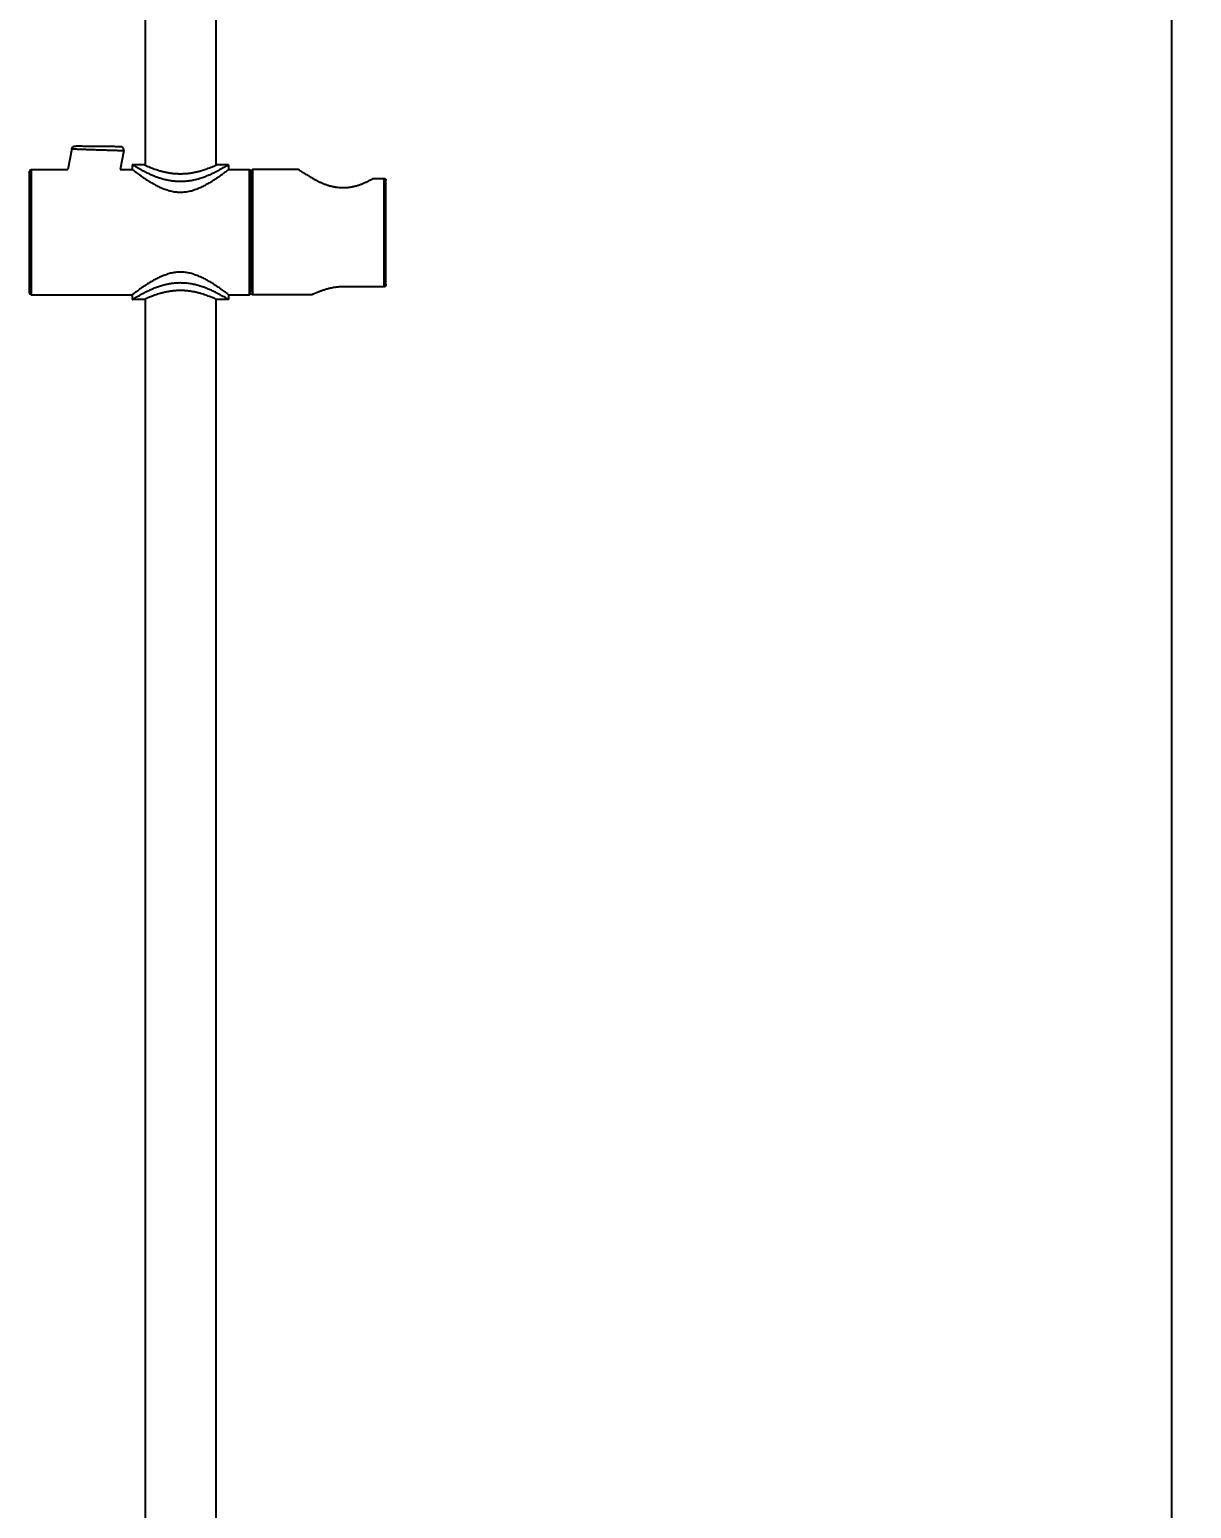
# Model space of a CAD drawing. Header units: millimetres. Extents: x 1236 to 1656, y -100 to 494.
# Drawn here: x 1370.8 to 1443.2, y 209.6 to 301.8 of the extents above; entities that cross this region are included whole.
import ezdxf

# ---------------------------------------------------------------- set-up
doc = ezdxf.new("R2010")
doc.units = ezdxf.units.MM
doc.header["$LTSCALE"] = 0.1
doc.layers.add('DIM', color=3, linetype='Continuous')
doc.styles.get("Standard").update_dxf_attribs({"font": 'arial.ttf'})
doc.dimstyles.new('ISO-25', dxfattribs={"dimtxt": 2.5, "dimasz": 2.5, "dimexe": 1.25, "dimexo": 0.625, "dimtad": 1, "dimlfac": 5, "dimtxsty": 'Standard', "dimcen": 2.5, "dimadec": 0, "dimazin": 0, "dimtfac": 1, "dimtmove": 0, "dimatfit": 3, "dimfxl": 0, "dimarcsym": 0})

# ---------------------------------------------------------------- blocks, each defined once
blk = doc.blocks.new('*D55')
at = {"layer": 'Defpoints', "color": 0}
for p in [(1380.197, 411.53), (1432.669, -43.83), (1441.94, -43.83)]:
    blk.add_point(p, dxfattribs=at)
at = {"layer": 'DIM', "color": 0, "lineweight": -2}
for p, q in [((1380.822, 411.53), (1443.19, 411.53)), ((1441.94, 409.03), (1441.94, -41.33)), ((1433.294, -43.83), (1443.19, -43.83))]:
    blk.add_line(p, q, dxfattribs=at)
at = {"layer": 'DIM', "color": 0}
for points in [[(1441.523, 409.03), (1442.357, 409.03), (1441.94, 411.53)], [(1441.523, -41.33), (1442.357, -41.33), (1441.94, -43.83)]]:
    blk.add_solid(points, dxfattribs=at)
at = {"layer": 'DIM', "color": 0, "insert": (1439.676, 183.85), "char_height": 2.5, "attachment_point": 5, "rotation": 90}
blk.add_mtext('(2280)', dxfattribs=at)

msp = doc.modelspace()

# ---------------------------------------------------------------- linework, layer by layer
for p, q in [((1377.9973, 339.5282), (1377.9973, 293.3332)), ((1382.3974, 339.5282), (1382.3974, 293.3332)), ((1373.4238, 294.3474), (1373.1779, 293.0563)), ((1373.4238, 294.3474), (1373.4283, 294.3473)), ((1373.6236, 294.51), (1373.6852, 294.509)), ((1373.7614, 294.5078), (1373.6852, 294.509)), ((1373.8663, 294.5061), (1373.7614, 294.5078)), ((1376.4658, 294.48), (1376.4038, 294.4802)), ((1376.6615, 294.2425), (1376.4355, 293.0563)), ((1370.8971, 293.0563), (1373.1779, 293.0563)), ((1370.8971, 293.0563), (1370.8971, 285.2562)), ((1376.4355, 293.0563), (1377.1973, 293.0563)), ((1377.9473, 293.3564), (1377.1973, 293.3564)), ((1377.1973, 293.3564), (1377.1973, 293.0563)), ((1383.1974, 293.3564), (1382.4474, 293.3564)), ((1383.1974, 293.3564), (1383.1974, 293.0563)), ((1383.1974, 293.0563), (1384.4974, 293.0563)), ((1384.4974, 285.2562), (1384.4974, 293.0563)), ((1387.5483, 293.0563), (1384.6974, 293.0563)), ((1384.6974, 293.0563), (1384.6974, 285.2562)), ((1370.7971, 292.9177), (1370.7971, 292.9564)), ((1370.7971, 292.9564), (1370.7971, 285.3561)), ((1370.7971, 289.1563), (1370.7971, 292.9177)), ((1384.5974, 289.7427), (1384.5974, 292.9475)), ((1384.5974, 292.915), (1384.5974, 285.3949)), ((1384.5975, 292.9139), (1384.5974, 289.8103)), ((1392.8976, 292.4725), (1392.1576, 292.4725)), ((1392.8976, 292.4874), (1392.1927, 292.4874)), ((1392.8976, 285.7502), (1392.8976, 292.4874)), ((1392.9976, 285.925), (1392.9976, 292.3875)), ((1384.5974, 289.8103), (1384.5974, 289.1563)), ((1384.5974, 289.1563), (1384.5974, 289.7427)), ((1370.7971, 285.5562), (1370.7971, 289.1563)), ((1384.5974, 288.5023), (1384.5974, 289.1563)), ((1384.5974, 289.1563), (1384.5974, 288.5697)), ((1384.5974, 288.5697), (1384.5975, 285.3948)), ((1392.8976, 285.7502), (1390.3975, 285.7502)), ((1392.9976, 285.925), (1392.9976, 285.925)), ((1370.7971, 285.3668), (1370.7971, 285.5562)), ((1370.7971, 285.3562), (1370.7971, 285.3668)), ((1370.8971, 285.2562), (1377.1973, 285.2562)), ((1377.1973, 285.2562), (1377.1973, 284.9562)), ((1377.9473, 284.9562), (1377.1973, 284.9562)), ((1377.9973, 284.9793), (1377.9973, 166.0154)), ((1382.3974, 284.9793), (1382.3974, 166.0154)), ((1383.1974, 284.9562), (1382.4474, 284.9562)), ((1383.1974, 285.2562), (1384.4974, 285.2562)), ((1383.1974, 285.2562), (1383.1974, 284.9562)), ((1388.3826, 285.2562), (1384.6974, 285.2562))]:
    msp.add_line(p, q)
msp.add_lwpolyline([(1376.4038, 294.4802), (1376.3271, 294.4806), (1376.278, 294.4808), (1376.2219, 294.4811), (1376.1592, 294.4815), (1376.0902, 294.4819), (1376.0152, 294.4823), (1375.9348, 294.4829), (1375.8493, 294.4835), (1375.7593, 294.4841), (1375.665, 294.4848), (1375.5672, 294.4856), (1375.4663, 294.4865), (1375.363, 294.4874), (1375.2578, 294.4884), (1375.1513, 294.4895), (1375.0442, 294.4906), (1374.937, 294.4918), (1374.8304, 294.493), (1374.725, 294.4942), (1374.6215, 294.4955), (1374.5205, 294.4968), (1374.4226, 294.4981), (1374.3282, 294.4994), (1374.2381, 294.5006), (1374.1526, 294.5018), (1374.0723, 294.503), (1373.9976, 294.5041), (1373.9288, 294.5051), (1373.8663, 294.5061)])
for centre, radius, start, end in [((1370.8971, 292.9564), 0.1, 89.987652, 179.923839), ((1384.4975, 292.9564), 0.1, 0.076156, 90.012348), ((1384.6974, 292.9564), 0.1, 89.987161, 179.922565), ((1392.8976, 292.3874), 0.1, 0.027629, 90.000332), ((1392.8976, 292.3876), 0.0998, 82.98774, 89.999032), ((1370.8971, 285.3562), 0.1, 180.077755, 270.012668), ((1384.4975, 285.3562), 0.1, 269.987332, 359.922233), ((1384.6974, 285.3562), 0.1, 180.075838, 270.012512)]:
    msp.add_arc(centre, radius, start, end)
for points, knots in [([(1373.4238, 294.3474), (1373.426, 294.3589), (1373.4324, 294.3814), (1373.4476, 294.413), (1373.4682, 294.4415), (1373.4934, 294.4659), (1373.5225, 294.4856), (1373.5492, 294.4976), (1373.5715, 294.5043), (1373.5887, 294.5078), (1373.6061, 294.5098), (1373.6178, 294.5101), (1373.6236, 294.51)], [0, 0, 0, 0, 0.1249454, 0.2499295, 0.3748672, 0.4998255, 0.6247873, 0.7497622, 0.8123005, 0.8748416, 0.9374063, 1, 1, 1, 1]), ([(1373.4283, 294.3473), (1373.4346, 294.347), (1373.4523, 294.3464), (1373.5068, 294.3443), (1373.5801, 294.3416), (1373.6716, 294.3382), (1373.7595, 294.335), (1373.8592, 294.3313), (1373.9697, 294.3273), (1374.0898, 294.3231), (1374.2185, 294.3185), (1374.3547, 294.3137), (1374.497, 294.3088), (1374.6441, 294.3038), (1374.8462, 294.297), (1375.0503, 294.2903), (1375.2547, 294.2838), (1375.406, 294.279), (1375.5541, 294.2744), (1375.6976, 294.27), (1375.8353, 294.2659), (1375.9659, 294.262), (1376.0882, 294.2585), (1376.1844, 294.2557), (1376.2563, 294.2537), (1376.3062, 294.2523), (1376.3532, 294.251), (1376.3972, 294.2497), (1376.4382, 294.2486), (1376.4759, 294.2476), (1376.5103, 294.2466), (1376.5413, 294.2458), (1376.565, 294.2451), (1376.5823, 294.2447), (1376.5938, 294.2444), (1376.6045, 294.2441), (1376.6143, 294.2438), (1376.6232, 294.2436), (1376.6311, 294.2433), (1376.6381, 294.2432), (1376.6434, 294.243), (1376.6472, 294.2429), (1376.6496, 294.2428), (1376.6519, 294.2428), (1376.6539, 294.2427), (1376.6556, 294.2427), (1376.6572, 294.2427), (1376.6584, 294.2426), (1376.6594, 294.2426), (1376.66, 294.2426), (1376.6604, 294.2426), (1376.6607, 294.2426), (1376.661, 294.2426), (1376.6612, 294.2426), (1376.6613, 294.2425), (1376.6613, 294.2425), (1376.6614, 294.2425), (1376.6614, 294.2425), (1376.6615, 294.2425), (1376.6615, 294.2425), (1376.6615, 294.2425)], [0, 0, 0, 0, 0.005892, 0.016361, 0.0505648, 0.0739599, 0.1012558, 0.1321868, 0.1664572, 0.2037403, 0.2436868, 0.2859271, 0.330074, 0.3757279, 0.4224787, 0.5175982, 0.5651234, 0.6120638, 0.6580018, 0.7025273, 0.7452393, 0.7857487, 0.8236832, 0.8586882, 0.8749876, 0.8904319, 0.9049849, 0.9186106, 0.9312752, 0.9429486, 0.9536011, 0.9632053, 0.9717385, 0.9755965, 0.9791784, 0.982482, 0.9855053, 0.9882469, 0.9907049, 0.9928778, 0.9947638, 0.9955988, 0.9963616, 0.9970521, 0.9976703, 0.998216, 0.9986891, 0.9990897, 0.9994175, 0.9995542, 0.9996726, 0.9997728, 0.9998547, 0.9999184, 0.9999434, 0.9999639, 0.9999798, 0.9999911, 0.9999978, 1, 1, 1, 1]), ([(1376.6615, 294.2425), (1376.6642, 294.2569), (1376.6659, 294.279), (1376.6634, 294.3081), (1376.6591, 294.3297), (1376.6525, 294.3506), (1376.6437, 294.3707), (1376.6327, 294.3897), (1376.6197, 294.4074), (1376.6048, 294.4236), (1376.5882, 294.438), (1376.5702, 294.4506), (1376.5509, 294.461), (1376.5305, 294.4694), (1376.5094, 294.4754), (1376.4877, 294.4791), (1376.4731, 294.4799), (1376.4658, 294.48)], [0, 0, 0, 0, 0.12482, 0.1873452, 0.2498355, 0.3123242, 0.374822, 0.4373217, 0.4998241, 0.5623272, 0.624835, 0.687349, 0.7498719, 0.8123922, 0.8749033, 0.9374299, 1, 1, 1, 1]), ([(1383.1974, 293.3564), (1383.1923, 293.3532), (1383.172, 293.3405), (1383.1269, 293.3125), (1383.0529, 293.2672), (1382.9737, 293.2197), (1382.897, 293.1744), (1382.8042, 293.1206), (1382.7035, 293.0638), (1382.595, 293.0046), (1382.5058, 292.9572), (1382.4117, 292.9085), (1382.2771, 292.841), (1382.0975, 292.756), (1381.8681, 292.6571), (1381.6654, 292.5793), (1381.4951, 292.521), (1381.3163, 292.4652), (1381.132, 292.4163), (1380.9428, 292.3759), (1380.8218, 292.3544), (1380.7237, 292.3398), (1380.6246, 292.327), (1380.4996, 292.3145), (1380.3487, 292.3054), (1380.1972, 292.3023), (1380.0709, 292.3048), (1379.9701, 292.3099), (1379.8697, 292.317), (1379.7452, 292.3296), (1379.5973, 292.3502), (1379.4517, 292.376), (1379.3088, 292.4065), (1379.169, 292.4411), (1378.9886, 292.4918), (1378.7726, 292.5627), (1378.565, 292.6423), (1378.4069, 292.7087), (1378.2942, 292.7586), (1378.1859, 292.8088), (1378.0502, 292.8742), (1377.9214, 292.9397), (1377.7997, 293.0045), (1377.7158, 293.0503), (1377.6374, 293.0942), (1377.5442, 293.1473), (1377.4179, 293.221), (1377.3015, 293.2916), (1377.2226, 293.3405), (1377.2024, 293.3532), (1377.1973, 293.3564)], [0, 0, 0, 0, 0.0028017, 0.0111167, 0.0247044, 0.0431989, 0.054148, 0.0661578, 0.0931383, 0.1079932, 0.1236796, 0.1401457, 0.1573465, 0.1937778, 0.2326361, 0.2736099, 0.2948067, 0.3164342, 0.3608217, 0.3835113, 0.4064689, 0.4180345, 0.4296509, 0.4530077, 0.4764814, 0.5000136, 0.5235439, 0.5352899, 0.5470132, 0.5703645, 0.5935451, 0.6165016, 0.6391892, 0.6615606, 0.6835748, 0.7263856, 0.76735, 0.7870564, 0.8061983, 0.8247388, 0.8426364, 0.8763135, 0.8919958, 0.9068416, 0.9208015, 0.9338222, 0.9568004, 0.9888802, 0.997199, 1, 1, 1, 1]), ([(1377.1973, 293.0563), (1377.2183, 293.0401), (1377.2998, 292.9777), (1377.4747, 292.8461), (1377.6872, 292.692), (1377.9036, 292.5423), (1378.0945, 292.4157), (1378.3029, 292.285), (1378.5278, 292.1538), (1378.7689, 292.026), (1379.0261, 291.9063), (1379.2993, 291.8008), (1379.5385, 291.7308), (1379.7366, 291.6891), (1379.8886, 291.6658), (1380.0424, 291.6515), (1380.1973, 291.6467), (1380.3522, 291.6515), (1380.5061, 291.6658), (1380.6581, 291.6891), (1380.8562, 291.7308), (1381.0954, 291.8008), (1381.3686, 291.9063), (1381.6258, 292.026), (1381.8669, 292.1538), (1382.0918, 292.285), (1382.3001, 292.4157), (1382.491, 292.5423), (1382.7074, 292.692), (1382.9199, 292.8461), (1383.0948, 292.9777), (1383.1763, 293.0401), (1383.1974, 293.0563)], [0, 0, 0, 0, 0.0118372, 0.0456386, 0.0973789, 0.1285855, 0.1626871, 0.1992664, 0.2379704, 0.2785031, 0.3206138, 0.364077, 0.4086608, 0.4312957, 0.4540989, 0.4770192, 0.4999999, 0.5229806, 0.5459009, 0.568704, 0.591339, 0.6359227, 0.679386, 0.7214968, 0.7620296, 0.8007335, 0.8373128, 0.8714145, 0.902621, 0.9543614, 0.9881628, 1, 1, 1, 1]), ([(1377.9473, 293.3564), (1377.9621, 293.3494), (1377.9951, 293.3341), (1378.0533, 293.3075), (1378.1283, 293.274), (1378.2228, 293.2332), (1378.3356, 293.1866), (1378.4656, 293.1357), (1378.6686, 293.0615), (1378.8917, 292.9903), (1379.1333, 292.9265), (1379.2966, 292.8901), (1379.4323, 292.8644), (1379.5733, 292.841), (1379.7169, 292.8224), (1379.8627, 292.809), (1379.9737, 292.8017), (1380.0853, 292.7973), (1380.16, 292.7963), (1380.1973, 292.7963)], [0, 0, 0, 0, 0.0209681, 0.0467488, 0.0820946, 0.1263592, 0.1788264, 0.2387563, 0.3054242, 0.4562358, 0.5390859, 0.6260247, 0.6708219, 0.7163768, 0.809375, 0.8566235, 0.9042318, 0.9520722, 1, 1, 1, 1]), ([(1380.1973, 292.7963), (1380.2347, 292.7963), (1380.3093, 292.7973), (1380.4209, 292.8017), (1380.5319, 292.809), (1380.6777, 292.8224), (1380.8214, 292.841), (1380.9623, 292.8644), (1381.0981, 292.8901), (1381.2613, 292.9265), (1381.4481, 292.9758), (1381.6225, 293.0285), (1381.7832, 293.0824), (1381.9291, 293.1357), (1382.0911, 293.1992), (1382.2626, 293.2715), (1382.3894, 293.3292), (1382.4474, 293.3564)], [0, 0, 0, 0, 0.0479272, 0.0957667, 0.1433739, 0.1906212, 0.2836168, 0.3291705, 0.3739666, 0.4609041, 0.5437517, 0.6218581, 0.6945802, 0.7612497, 0.8211739, 0.9179043, 1, 1, 1, 1]), ([(1387.5469, 293.0564), (1387.5472, 293.0564), (1387.5479, 293.0563), (1387.5497, 293.0559), (1387.5524, 293.0549), (1387.5565, 293.053), (1387.5615, 293.0505), (1387.5674, 293.0473), (1387.5743, 293.0434), (1387.5821, 293.0388), (1387.5945, 293.0314), (1387.6122, 293.0204), (1387.6361, 293.0052), (1387.6635, 292.9875), (1387.6944, 292.9674), (1387.7286, 292.9451), (1387.7661, 292.9207), (1387.8066, 292.8942), (1387.8666, 292.8552), (1387.9484, 292.8024), (1388.0547, 292.7352), (1388.171, 292.6633), (1388.2967, 292.5881), (1388.4074, 292.5245), (1388.5003, 292.473), (1388.5981, 292.4201), (1388.7251, 292.3545), (1388.8838, 292.2782), (1389.0499, 292.2052), (1389.2231, 292.1369), (1389.3724, 292.0856), (1389.4952, 292.0486), (1389.5892, 292.0231), (1389.6846, 292.0001), (1389.7813, 291.9799), (1389.8791, 291.9626), (1390.011, 291.9438), (1390.1777, 291.9288), (1390.3453, 291.9257), (1390.4793, 291.9305), (1390.5795, 291.9376), (1390.679, 291.9483), (1390.8104, 291.9669), (1390.9402, 291.9919), (1391.0678, 292.0225), (1391.1619, 292.048), (1391.2544, 292.0759), (1391.375, 292.1156), (1391.5216, 292.1696), (1391.6914, 292.2404), (1391.9043, 292.3386), (1392.0581, 292.4181), (1392.1576, 292.4725)], [0, 0, 0, 0, 0.000189, 0.0004315, 0.0010868, 0.0019756, 0.0030997, 0.0044588, 0.006052, 0.0078779, 0.0099347, 0.0147345, 0.0204342, 0.0270054, 0.0344171, 0.0426381, 0.0516368, 0.0613802, 0.0718348, 0.0947433, 0.1200993, 0.1476508, 0.177158, 0.2084091, 0.2246298, 0.2412182, 0.2754117, 0.3108273, 0.3473206, 0.3847686, 0.4230586, 0.442476, 0.4620525, 0.481775, 0.5016285, 0.5215928, 0.5416495, 0.5819543, 0.6223886, 0.6426052, 0.6627897, 0.6829184, 0.7029726, 0.7427906, 0.7625212, 0.7821026, 0.8015204, 0.8207624, 0.8586566, 0.8956579, 0.9316411, 1, 1, 1, 1]), ([(1392.1928, 292.4874), (1392.1919, 292.4874), (1392.1899, 292.4871), (1392.1866, 292.4862), (1392.1827, 292.4848), (1392.1784, 292.483), (1392.1736, 292.4808), (1392.1666, 292.4773), (1392.1612, 292.4745), (1392.1576, 292.4725)], [0, 0, 0, 0, 0.0687217, 0.1579402, 0.2656372, 0.3892625, 0.5264597, 0.6751533, 1, 1, 1, 1]), ([(1392.8976, 292.4724), (1392.9105, 292.4724), (1392.93, 292.4692), (1392.9532, 292.4587), (1392.9685, 292.4481), (1392.9811, 292.4352), (1392.9905, 292.4204), (1392.9962, 292.4043), (1392.9976, 292.393), (1392.9976, 292.3875)], [0, 0, 0, 0, 0.2673596, 0.3981384, 0.5253976, 0.6487368, 0.7683152, 0.8850755, 1, 1, 1, 1]), ([(1392.9964, 292.4031), (1392.9955, 292.4084), (1392.993, 292.4189), (1392.9867, 292.4338), (1392.9781, 292.4476), (1392.9673, 292.4597), (1392.9548, 292.47), (1392.9408, 292.4781), (1392.9257, 292.4839), (1392.9151, 292.486), (1392.9098, 292.4867)], [0, 0, 0, 0, 0.1251768, 0.2501905, 0.3751199, 0.500077, 0.6250377, 0.7500093, 0.8749982, 1, 1, 1, 1]), ([(1383.1974, 285.2562), (1383.1763, 285.2724), (1383.0948, 285.3348), (1382.9199, 285.4664), (1382.7074, 285.6205), (1382.491, 285.7702), (1382.3001, 285.8968), (1382.0918, 286.0275), (1381.8669, 286.1587), (1381.6258, 286.2866), (1381.3686, 286.4062), (1381.0954, 286.5117), (1380.8562, 286.5817), (1380.6581, 286.6234), (1380.5061, 286.6467), (1380.3522, 286.661), (1380.1973, 286.6658), (1380.0424, 286.661), (1379.8886, 286.6467), (1379.7366, 286.6234), (1379.5385, 286.5817), (1379.2993, 286.5117), (1379.0261, 286.4062), (1378.7689, 286.2866), (1378.5278, 286.1587), (1378.3029, 286.0275), (1378.0945, 285.8968), (1377.9036, 285.7702), (1377.6872, 285.6205), (1377.4747, 285.4664), (1377.2998, 285.3348), (1377.2183, 285.2724), (1377.1973, 285.2562)], [0, 0, 0, 0, 0.0118372, 0.0456386, 0.0973789, 0.1285855, 0.1626871, 0.1992664, 0.2379704, 0.2785031, 0.3206138, 0.364077, 0.4086608, 0.4312957, 0.4540989, 0.4770192, 0.4999999, 0.5229806, 0.5459009, 0.568704, 0.591339, 0.6359227, 0.679386, 0.7214968, 0.7620296, 0.8007335, 0.8373128, 0.8714145, 0.902621, 0.9543614, 0.9881628, 1, 1, 1, 1]), ([(1377.1973, 284.9562), (1377.2024, 284.9594), (1377.2226, 284.972), (1377.2677, 285), (1377.3417, 285.0453), (1377.421, 285.0929), (1377.4977, 285.1381), (1377.5904, 285.1919), (1377.6912, 285.2487), (1377.7997, 285.3079), (1377.8888, 285.3553), (1377.983, 285.4041), (1378.1176, 285.4715), (1378.2972, 285.5565), (1378.5265, 285.6554), (1378.7292, 285.7332), (1378.8995, 285.7915), (1379.0784, 285.8473), (1379.2627, 285.8962), (1379.4518, 285.9366), (1379.5729, 285.9581), (1379.6709, 285.9727), (1379.77, 285.9855), (1379.895, 285.998), (1380.0459, 286.0071), (1380.1974, 286.0102), (1380.3237, 286.0077), (1380.4246, 286.0026), (1380.5249, 285.9955), (1380.6494, 285.983), (1380.7973, 285.9623), (1380.9429, 285.9365), (1381.0858, 285.9061), (1381.2257, 285.8714), (1381.406, 285.8207), (1381.622, 285.7499), (1381.8296, 285.6702), (1381.9877, 285.6038), (1382.1004, 285.5539), (1382.2088, 285.5038), (1382.3444, 285.4383), (1382.4732, 285.3728), (1382.5949, 285.308), (1382.6788, 285.2622), (1382.7572, 285.2183), (1382.8505, 285.1652), (1382.9768, 285.0915), (1383.0932, 285.0209), (1383.172, 284.972), (1383.1923, 284.9594), (1383.1974, 284.9562)], [0, 0, 0, 0, 0.0028017, 0.0111167, 0.0247044, 0.0431989, 0.054148, 0.0661578, 0.0931383, 0.1079932, 0.1236796, 0.1401457, 0.1573465, 0.1937778, 0.2326361, 0.2736099, 0.2948067, 0.3164342, 0.3608217, 0.3835113, 0.4064689, 0.4180345, 0.4296509, 0.4530077, 0.4764814, 0.5000136, 0.5235439, 0.5352899, 0.5470132, 0.5703645, 0.5935451, 0.6165016, 0.6391892, 0.6615606, 0.6835748, 0.7263856, 0.76735, 0.7870564, 0.8061983, 0.8247388, 0.8426364, 0.8763135, 0.8919958, 0.9068416, 0.9208015, 0.9338222, 0.9568004, 0.9888802, 0.997199, 1, 1, 1, 1]), ([(1390.3975, 285.7501), (1390.3562, 285.751), (1390.2734, 285.751), (1390.1496, 285.7464), (1390.0269, 285.7376), (1389.9057, 285.7247), (1389.7868, 285.7081), (1389.6705, 285.688), (1389.5575, 285.6648), (1389.4481, 285.6391), (1389.3425, 285.6114), (1389.2412, 285.5821), (1389.1443, 285.5518), (1389.0521, 285.5209), (1388.9648, 285.4899), (1388.8826, 285.4593), (1388.8058, 285.4295), (1388.7566, 285.4096), (1388.7329, 285.4)], [0, 0, 0, 0, 0.0724809, 0.144862, 0.2167832, 0.2879658, 0.3581471, 0.4270705, 0.4944764, 0.5601468, 0.6238823, 0.685493, 0.7448044, 0.8016305, 0.8557712, 0.9070185, 0.9551646, 1, 1, 1, 1]), ([(1392.9685, 285.8009), (1392.9649, 285.7946), (1392.9588, 285.7855), (1392.949, 285.7744), (1392.9408, 285.7668), (1392.9314, 285.7601), (1392.9228, 285.7556), (1392.9154, 285.753), (1392.9096, 285.7515), (1392.9036, 285.7505), (1392.8996, 285.7502), (1392.8976, 285.7502)], [0, 0, 0, 0, 0.2387656, 0.3602161, 0.4834795, 0.6089565, 0.7370243, 0.8020282, 0.8676401, 0.9337666, 1, 1, 1, 1]), ([(1392.9976, 285.925), (1392.9976, 285.9143), (1392.9968, 285.8983), (1392.9941, 285.8771), (1392.9911, 285.8613), (1392.9872, 285.8457), (1392.9823, 285.8303), (1392.9762, 285.8153), (1392.9712, 285.8056), (1392.9685, 285.8009)], [0, 0, 0, 0, 0.2486098, 0.3729579, 0.4974215, 0.6221477, 0.7473979, 0.8733227, 1, 1, 1, 1]), ([(1380.1973, 285.5162), (1380.16, 285.5162), (1380.0853, 285.5152), (1379.9737, 285.5108), (1379.8627, 285.5035), (1379.7169, 285.4901), (1379.5733, 285.4715), (1379.4323, 285.4481), (1379.2966, 285.4224), (1379.1333, 285.3861), (1378.9465, 285.3367), (1378.7722, 285.284), (1378.6115, 285.2301), (1378.4656, 285.1768), (1378.3035, 285.1134), (1378.1321, 285.041), (1378.0052, 284.9833), (1377.9473, 284.9562)], [0, 0, 0, 0, 0.0479272, 0.0957667, 0.1433739, 0.1906212, 0.2836168, 0.3291705, 0.3739666, 0.4609041, 0.5437517, 0.6218581, 0.6945802, 0.7612497, 0.8211739, 0.9179043, 1, 1, 1, 1]), ([(1382.4474, 284.9562), (1382.4326, 284.9631), (1382.3995, 284.9785), (1382.3414, 285.0051), (1382.2664, 285.0385), (1382.1719, 285.0793), (1382.059, 285.1259), (1381.9291, 285.1768), (1381.726, 285.251), (1381.5029, 285.3222), (1381.2613, 285.3861), (1381.0981, 285.4224), (1380.9623, 285.4481), (1380.8214, 285.4715), (1380.6777, 285.4901), (1380.5319, 285.5035), (1380.4209, 285.5108), (1380.3093, 285.5152), (1380.2347, 285.5162), (1380.1973, 285.5162)], [0, 0, 0, 0, 0.0209681, 0.0467488, 0.0820946, 0.1263592, 0.1788264, 0.2387563, 0.3054242, 0.4562358, 0.5390859, 0.6260247, 0.6708219, 0.7163768, 0.809375, 0.8566235, 0.9042318, 0.9520722, 1, 1, 1, 1]), ([(1388.7329, 285.4), (1388.7081, 285.3899), (1388.6719, 285.375), (1388.6252, 285.3553), (1388.5931, 285.3417), (1388.5631, 285.3289), (1388.5353, 285.3169), (1388.5096, 285.3059), (1388.4861, 285.2959), (1388.4649, 285.2869), (1388.446, 285.279), (1388.4294, 285.2722), (1388.4152, 285.2666), (1388.4048, 285.2627), (1388.3977, 285.2602), (1388.3933, 285.2588), (1388.3895, 285.2576), (1388.3863, 285.2568), (1388.3838, 285.2563), (1388.3822, 285.2562), (1388.3816, 285.2562)], [0, 0, 0, 0, 0.2113826, 0.3089012, 0.4006596, 0.4865304, 0.5663751, 0.6400153, 0.7072687, 0.7679781, 0.822001, 0.8692072, 0.9094833, 0.9427314, 0.9567007, 0.9688929, 0.9793062, 0.9879465, 0.9948311, 1, 1, 1, 1])]:
    msp.add_open_spline(points, degree=3, knots=knots)

# ---------------------------------------------------------------- dimensions: what is measured, and where the dimension line sits
at = {"layer": 'DIM'}
dim = msp.add_linear_dim(base=(1441.94, -43.8302), p1=(1380.1973, 411.5298), p2=(1432.6691, -43.8302), angle=90, text='(2280)', dimstyle='ISO-25', dxfattribs=at)
dim.commit()
dim.dimension.update_dxf_attribs({"geometry": '*D55', "text_midpoint": (1439.6762, 183.8498)})

doc.saveas('drawing.dxf')
